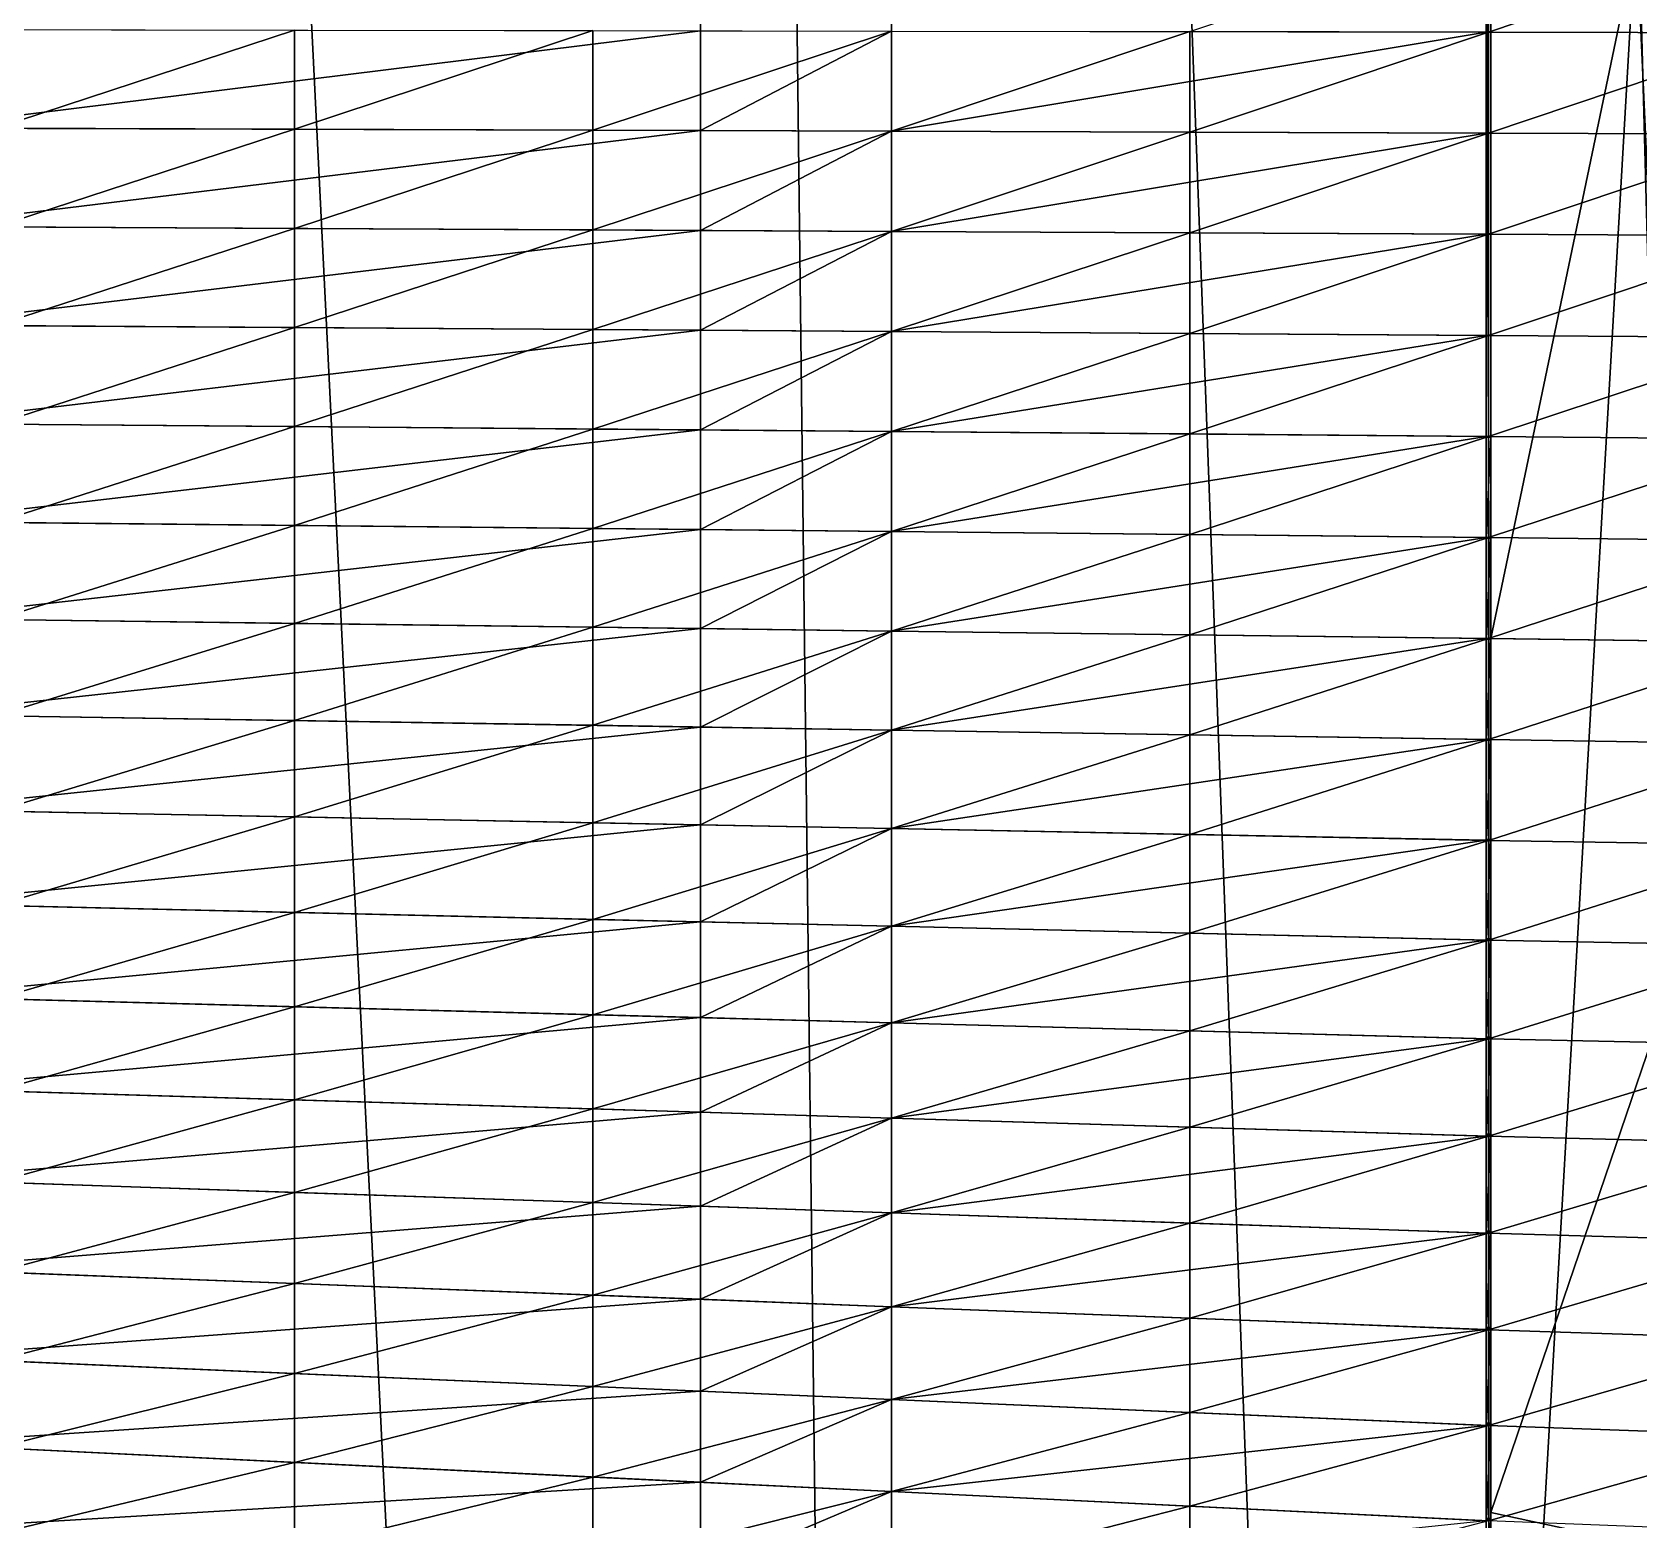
# Model space of a CAD drawing. Header units: metres. Extents: x -3 to 177, y -14 to 14.
# Drawn here: x 23.178 to 26.071, y -2.86 to -0.182 of the extents above; entities that cross this region are included whole.
import ezdxf

# ---------------------------------------------------------------- set-up
doc = ezdxf.new("R2010")
doc.units = ezdxf.units.M
for name, color, linetype, true_color in [('BULKHEAD_02', 7, 'Continuous', 0xdec086), ('DB_5', 7, 'Continuous', 0x99866a), ('ENGINE_ROOM', 7, 'Continuous', 0xa1acbe), ('HOLD_5', 7, 'Continuous', 0xdf9582), ('HULL', 7, 'Continuous', 0x528ba5)]:
    doc.layers.add(name, color=color, linetype=linetype, true_color=true_color)

msp = doc.modelspace()

# ---------------------------------------------------------------- linework, layer by layer
at = {"layer": 'BULKHEAD_02'}
for points in [[(25.796, -6.7799, 2.2789), (25.796, 14.3468, 14.6021), (25.796, 6.9378, 2.3648)], [(25.796, 14.3468, 14.6021), (25.796, -6.7799, 2.2789), (25.796, -14.3468, 14.6021)], [(25.796, 14.3468, 14.6021), (25.796, -14.3468, 14.6021), (25.804, -14.3468, 14.6021)], [(25.796, 14.3468, 14.6021), (25.804, -14.3468, 14.6021), (25.804, 14.3468, 14.6021)], [(25.804, 6.9378, 2.3648), (25.804, 14.3468, 14.6021), (25.804, -6.7799, 2.2789)], [(25.804, -14.3468, 14.6021), (25.804, -6.7799, 2.2789), (25.804, 14.3468, 14.6021)], [(25.796, 6.7779, 2.2778), (25.796, -6.7799, 2.2789), (25.796, 6.9378, 2.3648)], [(25.804, 6.9378, 2.3648), (25.804, -6.7799, 2.2789), (25.804, 6.7779, 2.2778)], [(25.796, -6.7799, 2.2789), (25.796, 6.7779, 2.2778), (25.796, -6.6201, 2.1919)], [(25.796, 6.6181, 2.1907), (25.796, -6.6201, 2.1919), (25.796, 6.7779, 2.2778)], [(25.804, -6.6201, 2.1919), (25.804, 6.7779, 2.2778), (25.804, -6.7799, 2.2789)], [(25.804, 6.7779, 2.2778), (25.804, -6.6201, 2.1919), (25.804, 6.6181, 2.1907)], [(25.796, 6.4583, 2.1038), (25.796, -6.4603, 2.1049), (25.796, 6.6181, 2.1907)], [(25.796, -6.6201, 2.1919), (25.796, 6.6181, 2.1907), (25.796, -6.4603, 2.1049)], [(25.804, 6.6181, 2.1907), (25.804, -6.4603, 2.1049), (25.804, 6.4583, 2.1038)], [(25.804, -6.4603, 2.1049), (25.804, 6.6181, 2.1907), (25.804, -6.6201, 2.1919)], [(25.796, 6.2984, 2.0171), (25.796, -6.3004, 2.0182), (25.796, 6.4583, 2.1038)], [(25.796, -6.4603, 2.1049), (25.796, 6.4583, 2.1038), (25.796, -6.3004, 2.0182)], [(25.804, 6.4583, 2.1038), (25.804, -6.3004, 2.0182), (25.804, 6.2984, 2.0171)], [(25.804, -6.3004, 2.0182), (25.804, 6.4583, 2.1038), (25.804, -6.4603, 2.1049)], [(25.796, -6.1401, 1.9321), (25.796, 6.2984, 2.0171), (25.796, 6.1381, 1.931)], [(25.796, 6.2984, 2.0171), (25.796, -6.1401, 1.9321), (25.796, -6.3004, 2.0182)], [(25.804, 6.1381, 1.931), (25.804, 6.2984, 2.0171), (25.804, -6.1401, 1.9321)], [(25.804, -6.3004, 2.0182), (25.804, -6.1401, 1.9321), (25.804, 6.2984, 2.0171)], [(25.796, -5.9797, 1.8461), (25.796, 6.1381, 1.931), (25.796, 5.9777, 1.845)], [(25.796, 6.1381, 1.931), (25.796, -5.9797, 1.8461), (25.796, -6.1401, 1.9321)], [(25.804, 5.9777, 1.845), (25.804, 6.1381, 1.931), (25.804, -5.9797, 1.8461)], [(25.804, -6.1401, 1.9321), (25.804, -5.9797, 1.8461), (25.804, 6.1381, 1.931)], [(25.796, -5.8188, 1.7613), (25.796, 5.9777, 1.845), (25.796, 5.8168, 1.7602)], [(25.796, 5.9777, 1.845), (25.796, -5.8188, 1.7613), (25.796, -5.9797, 1.8461)], [(25.804, 5.8168, 1.7602), (25.804, 5.9777, 1.845), (25.804, -5.8188, 1.7613)], [(25.804, -5.9797, 1.8461), (25.804, -5.8188, 1.7613), (25.804, 5.9777, 1.845)], [(25.796, -5.6578, 1.6764), (25.796, 5.8168, 1.7602), (25.796, 5.6559, 1.6753)], [(25.796, 5.8168, 1.7602), (25.796, -5.6578, 1.6764), (25.796, -5.8188, 1.7613)], [(25.804, 5.6559, 1.6753), (25.804, 5.8168, 1.7602), (25.804, -5.6578, 1.6764)], [(25.804, -5.8188, 1.7613), (25.804, -5.6578, 1.6764), (25.804, 5.8168, 1.7602)], [(25.796, 5.6559, 1.6753), (25.796, -5.4968, 1.5915), (25.796, -5.6578, 1.6764)], [(25.796, -5.4968, 1.5915), (25.796, 5.6559, 1.6753), (25.796, 5.4949, 1.5904)], [(25.804, -5.6578, 1.6764), (25.804, -5.4968, 1.5915), (25.804, 5.6559, 1.6753)], [(25.804, 5.4949, 1.5904), (25.804, 5.6559, 1.6753), (25.804, -5.4968, 1.5915)], [(25.796, 5.4949, 1.5904), (25.796, -5.3358, 1.5067), (25.796, -5.4968, 1.5915)], [(25.796, -5.3358, 1.5067), (25.796, 5.4949, 1.5904), (25.796, 5.3339, 1.5057)], [(25.804, -5.4968, 1.5915), (25.804, -5.3358, 1.5067), (25.804, 5.4949, 1.5904)], [(25.804, 5.3339, 1.5057), (25.804, 5.4949, 1.5904), (25.804, -5.3358, 1.5067)], [(25.796, -5.1743, 1.4232), (25.796, 5.3339, 1.5057), (25.796, 5.1724, 1.4221)], [(25.796, 5.3339, 1.5057), (25.796, -5.1743, 1.4232), (25.796, -5.3358, 1.5067)], [(25.804, 5.1724, 1.4221), (25.804, 5.3339, 1.5057), (25.804, -5.1743, 1.4232)], [(25.804, -5.3358, 1.5067), (25.804, -5.1743, 1.4232), (25.804, 5.3339, 1.5057)], [(25.796, 5.1724, 1.4221), (25.796, -5.0126, 1.3396), (25.796, -5.1743, 1.4232)], [(25.796, -5.0126, 1.3396), (25.796, 5.1724, 1.4221), (25.796, 5.0108, 1.3385)], [(25.804, -5.1743, 1.4232), (25.804, -5.0126, 1.3396), (25.804, 5.1724, 1.4221)], [(25.804, 5.0108, 1.3385), (25.804, 5.1724, 1.4221), (25.804, -5.0126, 1.3396)], [(25.796, 5.0108, 1.3385), (25.796, -4.8507, 1.2565), (25.796, -5.0126, 1.3396)], [(25.796, -4.8507, 1.2565), (25.796, 5.0108, 1.3385), (25.796, 4.8489, 1.2555)], [(25.804, -5.0126, 1.3396), (25.804, -4.8507, 1.2565), (25.804, 5.0108, 1.3385)], [(25.804, 4.8489, 1.2555), (25.804, 5.0108, 1.3385), (25.804, -4.8507, 1.2565)], [(25.796, 4.8489, 1.2555), (25.796, -4.6885, 1.1742), (25.796, -4.8507, 1.2565)], [(25.796, -4.6885, 1.1742), (25.796, 4.8489, 1.2555), (25.796, 4.6867, 1.1732)], [(25.804, -4.8507, 1.2565), (25.804, -4.6885, 1.1742), (25.804, 4.8489, 1.2555)], [(25.804, 4.6867, 1.1732), (25.804, 4.8489, 1.2555), (25.804, -4.6885, 1.1742)], [(25.796, -4.5259, 1.0926), (25.796, 4.6867, 1.1732), (25.796, 4.5241, 1.0917)], [(25.796, 4.6867, 1.1732), (25.796, -4.5259, 1.0926), (25.796, -4.6885, 1.1742)], [(25.804, 4.5241, 1.0917), (25.804, 4.6867, 1.1732), (25.804, -4.5259, 1.0926)], [(25.804, -4.6885, 1.1742), (25.804, -4.5259, 1.0926), (25.804, 4.6867, 1.1732)], [(25.796, -4.363, 1.0118), (25.796, 4.5241, 1.0917), (25.796, 4.3612, 1.0108)], [(25.796, 4.5241, 1.0917), (25.796, -4.363, 1.0118), (25.796, -4.5259, 1.0926)], [(25.804, 4.3612, 1.0108), (25.804, 4.5241, 1.0917), (25.804, -4.363, 1.0118)], [(25.804, -4.5259, 1.0926), (25.804, -4.363, 1.0118), (25.804, 4.5241, 1.0917)], [(25.796, 4.3612, 1.0108), (25.796, -4.1992, 0.9326), (25.796, -4.363, 1.0118)], [(25.796, -4.1992, 0.9326), (25.796, 4.3612, 1.0108), (25.796, 4.1975, 0.9317)], [(25.804, -4.363, 1.0118), (25.804, -4.1992, 0.9326), (25.804, 4.3612, 1.0108)], [(25.804, 4.1975, 0.9317), (25.804, 4.3612, 1.0108), (25.804, -4.1992, 0.9326)], [(25.796, 4.1975, 0.9317), (25.796, -4.0347, 0.8551), (25.796, -4.1992, 0.9326)], [(25.796, -4.0347, 0.8551), (25.796, 4.1975, 0.9317), (25.796, 4.033, 0.8542)], [(25.804, -4.1992, 0.9326), (25.804, -4.0347, 0.8551), (25.804, 4.1975, 0.9317)], [(25.804, 4.033, 0.8542), (25.804, 4.1975, 0.9317), (25.804, -4.0347, 0.8551)], [(25.796, -4.0347, 0.8551), (25.796, 4.033, 0.8542), (25.796, -0.9097, 0.0121)], [(25.796, 3.8677, 0.7786), (25.796, -0.9097, 0.0121), (25.796, 4.033, 0.8542)], [(25.804, -0.9097, 0.0121), (25.804, 4.033, 0.8542), (25.804, -4.0347, 0.8551)], [(25.804, 4.033, 0.8542), (25.804, -0.9097, 0.0121), (25.804, 3.8677, 0.7786)], [(25.796, 3.7011, 0.7055), (25.796, -0.9097, 0.0121), (25.796, 3.8677, 0.7786)], [(25.804, 3.8677, 0.7786), (25.804, -0.9097, 0.0121), (25.804, 3.7011, 0.7055)], [(25.796, -0.9097, 0.0121), (25.796, 3.7011, 0.7055), (25.796, 1.0903, 0.012)], [(25.804, 1.0903, 0.012), (25.804, 3.7011, 0.7055), (25.804, -0.9097, 0.0121)], [(25.796, -0.9097, 0.0121), (25.796, 1.0903, 0.012), (25.804, 1.0903, 0.012)], [(25.796, -0.9097, 0.0121), (25.804, 1.0903, 0.012), (25.804, -0.9097, 0.0121)], [(25.796, -0.9097, 0.0121), (25.796, -2.8592, 0.3679), (25.796, -3.0297, 0.4309)], [(25.796, -0.9097, 0.0121), (25.796, -3.1992, 0.4966), (25.796, -3.3677, 0.565)], [(25.796, -0.9097, 0.0121), (25.796, -3.536, 0.6339), (25.796, -3.7028, 0.7063)], [(25.796, -0.9097, 0.0121), (25.796, -3.8693, 0.7794), (25.796, -4.0347, 0.8551)], [(25.796, -0.9097, 0.0121), (25.796, -3.7028, 0.7063), (25.796, -3.8693, 0.7794)], [(25.796, -0.9097, 0.0121), (25.796, -3.3677, 0.565), (25.796, -3.536, 0.6339)], [(25.796, -2.8592, 0.3679), (25.796, -0.9097, 0.0121), (25.796, -0.9111, 0.0121)], [(25.796, -0.9097, 0.0121), (25.796, -3.0297, 0.4309), (25.796, -3.1992, 0.4966)], [(25.796, -0.9111, 0.0121), (25.796, -0.9097, 0.0121), (25.804, -0.9097, 0.0121)], [(25.796, -0.9111, 0.0121), (25.804, -0.9097, 0.0121), (25.804, -0.9111, 0.0121)], [(25.796, -0.9111, 0.0121), (25.796, -1.0916, 0.0121), (25.796, -1.093, 0.0121)], [(25.796, -0.9111, 0.0121), (25.796, -2.5156, 0.2496), (25.796, -2.6878, 0.3074)], [(25.796, -0.9111, 0.0121), (25.796, -2.6878, 0.3074), (25.796, -2.8592, 0.3679)], [(25.796, -2.5156, 0.2496), (25.796, -0.9111, 0.0121), (25.796, -1.093, 0.0121)], [(25.796, -1.0916, 0.0121), (25.796, -0.9111, 0.0121), (25.804, -0.9111, 0.0121)], [(25.796, -1.0916, 0.0121), (25.804, -0.9111, 0.0121), (25.804, -1.0916, 0.0121)], [(25.804, -3.0297, 0.4309), (25.804, -2.8592, 0.3679), (25.804, -0.9097, 0.0121)], [(25.804, -3.3677, 0.565), (25.804, -3.1992, 0.4966), (25.804, -0.9097, 0.0121)], [(25.804, -3.7028, 0.7063), (25.804, -3.536, 0.6339), (25.804, -0.9097, 0.0121)], [(25.804, -4.0347, 0.8551), (25.804, -3.8693, 0.7794), (25.804, -0.9097, 0.0121)], [(25.804, -3.8693, 0.7794), (25.804, -3.7028, 0.7063), (25.804, -0.9097, 0.0121)], [(25.804, -3.536, 0.6339), (25.804, -3.3677, 0.565), (25.804, -0.9097, 0.0121)], [(25.804, -0.9111, 0.0121), (25.804, -0.9097, 0.0121), (25.804, -2.8592, 0.3679)], [(25.804, -3.1992, 0.4966), (25.804, -3.0297, 0.4309), (25.804, -0.9097, 0.0121)], [(25.804, -1.093, 0.0121), (25.804, -1.0916, 0.0121), (25.804, -0.9111, 0.0121)], [(25.804, -2.6878, 0.3074), (25.804, -2.5156, 0.2496), (25.804, -0.9111, 0.0121)], [(25.804, -2.8592, 0.3679), (25.804, -2.6878, 0.3074), (25.804, -0.9111, 0.0121)], [(25.804, -1.093, 0.0121), (25.804, -0.9111, 0.0121), (25.804, -2.5156, 0.2496)], [(25.796, -1.093, 0.0121), (25.796, -1.0916, 0.0121), (25.804, -1.0916, 0.0121)], [(25.796, -1.093, 0.0121), (25.804, -1.0916, 0.0121), (25.804, -1.093, 0.0121)], [(25.796, -1.093, 0.0121), (25.796, -1.2735, 0.0121), (25.796, -1.2749, 0.0122)], [(25.796, -1.093, 0.0121), (25.796, -2.1677, 0.1446), (25.796, -2.3422, 0.1951)], [(25.796, -2.1677, 0.1446), (25.796, -1.093, 0.0121), (25.796, -1.2749, 0.0122)], [(25.796, -1.093, 0.0121), (25.796, -2.3422, 0.1951), (25.796, -2.5156, 0.2496)], [(25.796, -1.2735, 0.0121), (25.796, -1.093, 0.0121), (25.804, -1.093, 0.0121)], [(25.796, -1.2735, 0.0121), (25.804, -1.093, 0.0121), (25.804, -1.2735, 0.0121)], [(25.804, -1.2749, 0.0122), (25.804, -1.2735, 0.0121), (25.804, -1.093, 0.0121)], [(25.804, -2.3422, 0.1951), (25.804, -2.1677, 0.1446), (25.804, -1.093, 0.0121)], [(25.804, -1.2749, 0.0122), (25.804, -1.093, 0.0121), (25.804, -2.1677, 0.1446)], [(25.804, -2.5156, 0.2496), (25.804, -2.3422, 0.1951), (25.804, -1.093, 0.0121)], [(25.796, -1.2749, 0.0122), (25.796, -1.2735, 0.0121), (25.804, -1.2735, 0.0121)], [(25.796, -1.2749, 0.0122), (25.804, -1.2735, 0.0121), (25.804, -1.2749, 0.0122)], [(25.796, -1.2749, 0.0122), (25.796, -1.455, 0.0131), (25.796, -1.4564, 0.0133)], [(25.796, -1.9925, 0.0963), (25.796, -1.2749, 0.0122), (25.796, -1.6368, 0.0286)], [(25.796, -1.2749, 0.0122), (25.796, -1.4564, 0.0133), (25.796, -1.6368, 0.0286)], [(25.796, -1.2749, 0.0122), (25.796, -1.9925, 0.0963), (25.796, -2.1677, 0.1446)], [(25.796, -1.455, 0.0131), (25.796, -1.2749, 0.0122), (25.804, -1.2749, 0.0122)], [(25.796, -1.455, 0.0131), (25.804, -1.2749, 0.0122), (25.804, -1.455, 0.0131)], [(25.804, -1.4564, 0.0133), (25.804, -1.455, 0.0131), (25.804, -1.2749, 0.0122)], [(25.804, -1.6368, 0.0286), (25.804, -1.2749, 0.0122), (25.804, -1.9925, 0.0963)], [(25.804, -1.6368, 0.0286), (25.804, -1.4564, 0.0133), (25.804, -1.2749, 0.0122)], [(25.804, -2.1677, 0.1446), (25.804, -1.9925, 0.0963), (25.804, -1.2749, 0.0122)], [(25.796, -1.4564, 0.0133), (25.796, -1.455, 0.0131), (25.804, -1.455, 0.0131)], [(25.796, -1.4564, 0.0133), (25.804, -1.455, 0.0131), (25.804, -1.4564, 0.0133)], [(25.796, -1.4564, 0.0133), (25.796, -1.6354, 0.0284), (25.796, -1.6368, 0.0286)], [(25.796, -1.6354, 0.0284), (25.796, -1.4564, 0.0133), (25.804, -1.4564, 0.0133)], [(25.796, -1.6354, 0.0284), (25.804, -1.4564, 0.0133), (25.804, -1.6354, 0.0284)], [(25.804, -1.6368, 0.0286), (25.804, -1.6354, 0.0284), (25.804, -1.4564, 0.0133)], [(25.796, -1.6368, 0.0286), (25.796, -1.6354, 0.0284), (25.804, -1.6354, 0.0284)], [(25.796, -1.6368, 0.0286), (25.804, -1.6354, 0.0284), (25.804, -1.6368, 0.0286)], [(25.796, -1.6368, 0.0286), (25.796, -1.8144, 0.0553), (25.796, -1.8158, 0.0556)], [(25.796, -1.6368, 0.0286), (25.796, -1.8158, 0.0556), (25.796, -1.9925, 0.0963)], [(25.796, -1.8144, 0.0553), (25.796, -1.6368, 0.0286), (25.804, -1.6368, 0.0286)], [(25.796, -1.8144, 0.0553), (25.804, -1.6368, 0.0286), (25.804, -1.8144, 0.0553)], [(25.804, -1.8158, 0.0556), (25.804, -1.8144, 0.0553), (25.804, -1.6368, 0.0286)], [(25.804, -1.9925, 0.0963), (25.804, -1.8158, 0.0556), (25.804, -1.6368, 0.0286)], [(25.796, -1.8158, 0.0556), (25.796, -1.8144, 0.0553), (25.804, -1.8144, 0.0553)], [(25.796, -1.8158, 0.0556), (25.804, -1.8144, 0.0553), (25.804, -1.8158, 0.0556)], [(25.796, -1.8158, 0.0556), (25.796, -1.9911, 0.0959), (25.796, -1.9925, 0.0963)], [(25.796, -1.9911, 0.0959), (25.796, -1.8158, 0.0556), (25.804, -1.8158, 0.0556)], [(25.796, -1.9911, 0.0959), (25.804, -1.8158, 0.0556), (25.804, -1.9911, 0.0959)], [(25.804, -1.9925, 0.0963), (25.804, -1.9911, 0.0959), (25.804, -1.8158, 0.0556)], [(25.796, -1.9925, 0.0963), (25.796, -1.9911, 0.0959), (25.804, -1.9911, 0.0959)], [(25.796, -1.9925, 0.0963), (25.804, -1.9911, 0.0959), (25.804, -1.9925, 0.0963)], [(25.796, -1.9925, 0.0963), (25.796, -2.1662, 0.1441), (25.796, -2.1677, 0.1446)], [(25.796, -2.1662, 0.1441), (25.796, -1.9925, 0.0963), (25.804, -1.9925, 0.0963)], [(25.796, -2.1662, 0.1441), (25.804, -1.9925, 0.0963), (25.804, -2.1662, 0.1441)], [(25.804, -2.1677, 0.1446), (25.804, -2.1662, 0.1441), (25.804, -1.9925, 0.0963)], [(25.796, -2.1677, 0.1446), (25.796, -2.1662, 0.1441), (25.804, -2.1662, 0.1441)], [(25.796, -2.1677, 0.1446), (25.804, -2.1662, 0.1441), (25.804, -2.1677, 0.1446)], [(25.796, -2.1677, 0.1446), (25.796, -2.3407, 0.1946), (25.796, -2.3422, 0.1951)], [(25.796, -2.3407, 0.1946), (25.796, -2.1677, 0.1446), (25.804, -2.1677, 0.1446)], [(25.796, -2.3407, 0.1946), (25.804, -2.1677, 0.1446), (25.804, -2.3407, 0.1946)], [(25.804, -2.3422, 0.1951), (25.804, -2.3407, 0.1946), (25.804, -2.1677, 0.1446)], [(25.796, -2.3422, 0.1951), (25.796, -2.3407, 0.1946), (25.804, -2.3407, 0.1946)], [(25.796, -2.3422, 0.1951), (25.804, -2.3407, 0.1946), (25.804, -2.3422, 0.1951)], [(25.796, -2.3422, 0.1951), (25.796, -2.5141, 0.249), (25.796, -2.5156, 0.2496)], [(25.796, -2.5141, 0.249), (25.796, -2.3422, 0.1951), (25.804, -2.3422, 0.1951)], [(25.796, -2.5141, 0.249), (25.804, -2.3422, 0.1951), (25.804, -2.5141, 0.249)], [(25.804, -2.5156, 0.2496), (25.804, -2.5141, 0.249), (25.804, -2.3422, 0.1951)], [(25.796, -2.5156, 0.2496), (25.796, -2.5141, 0.249), (25.804, -2.5141, 0.249)], [(25.796, -2.5156, 0.2496), (25.804, -2.5141, 0.249), (25.804, -2.5156, 0.2496)], [(25.796, -2.5156, 0.2496), (25.796, -2.6863, 0.3068), (25.796, -2.6878, 0.3074)], [(25.796, -2.6863, 0.3068), (25.796, -2.5156, 0.2496), (25.804, -2.5156, 0.2496)], [(25.796, -2.6863, 0.3068), (25.804, -2.5156, 0.2496), (25.804, -2.6863, 0.3068)], [(25.804, -2.6878, 0.3074), (25.804, -2.6863, 0.3068), (25.804, -2.5156, 0.2496)], [(25.796, -2.6878, 0.3074), (25.796, -2.6863, 0.3068), (25.804, -2.6863, 0.3068)], [(25.796, -2.6878, 0.3074), (25.804, -2.6863, 0.3068), (25.804, -2.6878, 0.3074)], [(25.796, -2.6878, 0.3074), (25.796, -2.8577, 0.3673), (25.796, -2.8592, 0.3679)], [(25.796, -2.8577, 0.3673), (25.796, -2.6878, 0.3074), (25.804, -2.6878, 0.3074)], [(25.796, -2.8577, 0.3673), (25.804, -2.6878, 0.3074), (25.804, -2.8577, 0.3673)], [(25.804, -2.8592, 0.3679), (25.804, -2.8577, 0.3673), (25.804, -2.6878, 0.3074)], [(25.796, -2.8592, 0.3679), (25.796, -2.8577, 0.3673), (25.804, -2.8577, 0.3673)], [(25.796, -2.8592, 0.3679), (25.804, -2.8577, 0.3673), (25.804, -2.8592, 0.3679)], [(25.796, -2.8592, 0.3679), (25.796, -3.0282, 0.4303), (25.796, -3.0297, 0.4309)], [(25.796, -3.0282, 0.4303), (25.796, -2.8592, 0.3679), (25.804, -2.8592, 0.3679)], [(25.796, -3.0282, 0.4303), (25.804, -2.8592, 0.3679), (25.804, -3.0282, 0.4303)], [(25.804, -3.0297, 0.4309), (25.804, -3.0282, 0.4303), (25.804, -2.8592, 0.3679)]]:
    msp.add_3dface(points, dxfattribs=at)
at = {"layer": 'DB_5'}
for points in [[(25.804, 5.828, 1.75), (26.3375, -6.0386, 1.75), (26.3375, 6.0386, 1.75)], [(25.804, 5.828, 1.75), (25.804, -5.828, 1.75), (26.3375, -6.0386, 1.75)], [(25.804, -5.828, 1.75), (25.804, 5.828, 1.75), (25.804, 5.1598, 1.4)], [(25.804, -5.828, 1.75), (25.804, 5.1598, 1.4), (25.804, 3.7212, 0.7)], [(25.804, 3.7212, 0.7), (25.804, 1.2738), (25.804, -2.8469, 0.35)], [(25.804, -5.828, 1.75), (25.804, 3.7212, 0.7), (25.804, -2.8469, 0.35)], [(25.804, -1.2738), (25.804, 1.2738), (26.3375, 1.2807)], [(25.804, -1.2738), (26.3375, 1.2807), (26.3375, -1.2807)], [(25.804, 1.2738), (25.804, -1.2738), (25.804, -2.8469, 0.35)], [(25.804, -2.8469, 0.35), (25.804, -1.2738), (26.3375, -1.2807)], [(25.804, -2.8469, 0.35), (26.3375, -1.2807), (26.3375, -2.9621, 0.35)], [(25.804, -3.7212, 0.7), (25.804, -2.8469, 0.35), (26.3375, -2.9621, 0.35)], [(25.804, -2.8469, 0.35), (25.804, -3.7212, 0.7), (25.804, -4.4706, 1.05)], [(25.804, -2.8469, 0.35), (25.804, -4.4706, 1.05), (25.804, -5.828, 1.75)]]:
    msp.add_3dface(points, dxfattribs=at)
at = {"layer": 'ENGINE_ROOM'}
for points in [[(24.725, 14.3125, 14.6037), (25.796, -14.3588, 14.602), (25.796, 14.3588, 14.602)], [(25.796, 14.3588, 14.602), (25.796, -14.3588, 14.602), (25.796, -14.3563, 14.4201)], [(25.796, 14.3532, 14.2381), (25.796, 14.3588, 14.602), (25.796, -14.3563, 14.4201)], [(25.796, 14.3377, 13.5104), (25.796, 14.3532, 14.2381), (25.796, -14.3563, 14.4201)], [(25.796, 14.3377, 13.5104), (25.796, -14.3563, 14.4201), (25.796, -14.3196, 12.9649)], [(25.796, 14.1755, 10.6039), (25.796, 14.3377, 13.5104), (25.796, -14.3196, 12.9649)], [(22.9665, 14.2364, 14.6066), (24.3812, -14.2976, 14.6043), (24.3812, 14.2976, 14.6043)], [(24.3812, 14.2976, 14.6043), (24.725, -14.3125, 14.6037), (24.725, 14.3125, 14.6037)], [(24.3812, 14.2976, 14.6043), (24.3812, -14.2976, 14.6043), (24.725, -14.3125, 14.6037)], [(24.725, 14.3125, 14.6037), (24.725, -14.3125, 14.6037), (25.796, -14.3588, 14.602)], [(22.9665, 14.2364, 14.6066), (22.9665, -14.2364, 14.6066), (24.3812, -14.2976, 14.6043)], [(25.796, 12.1386, 5.3341), (25.796, 14.1755, 10.6039), (25.796, -14.3196, 12.9649)], [(25.796, 12.1386, 5.3341), (25.796, -14.3196, 12.9649), (25.796, -9.3714, 3.6009)], [(25.796, 12.1386, 5.3341), (25.796, -9.3714, 3.6009), (25.796, -8.3932, 3.1162)], [(25.796, 12.1386, 5.3341), (25.796, -8.3932, 3.1162), (25.796, -8.2305, 3.0347)], [(25.796, 12.1386, 5.3341), (25.796, -8.2305, 3.0347), (25.796, -8.0682, 2.9523)], [(25.796, 12.1386, 5.3341), (25.796, -8.0682, 2.9523), (25.796, -7.9068, 2.8684)], [(25.796, 12.1386, 5.3341), (25.796, -7.9068, 2.8684), (25.796, 7.1038, 2.4405)], [(25.796, -5.1782, 1.4112), (25.796, 6.9439, 2.3538), (25.796, 7.1038, 2.4405)], [(25.796, -7.5846, 2.6991), (25.796, -5.1782, 1.4112), (25.796, 7.1038, 2.4405)], [(25.796, -7.7456, 2.7838), (25.796, -7.5846, 2.6991), (25.796, 7.1038, 2.4405)], [(25.796, -7.9068, 2.8684), (25.796, -7.7456, 2.7838), (25.796, 7.1038, 2.4405)], [(25.796, -5.1782, 1.4112), (25.796, -0.182), (25.796, 6.9439, 2.3538)], [(22.9665, -0.3546), (22.9665, -0.1773), (24.3812, -0.1796)], [(22.9665, -0.3546), (24.3812, -0.1796), (24.3812, -0.3593)], [(24.3812, -0.3593), (24.3812, -0.1796), (24.725, -0.1802)], [(24.3812, -0.3593), (24.725, -0.1802), (24.725, -0.3604)], [(24.725, -0.3604), (24.725, -0.1802), (25.796, -0.182)], [(24.725, -0.3604), (25.796, -0.182), (25.796, -0.3639)], [(25.796, -5.1782, 1.4112), (25.796, -0.3639), (25.796, -0.182)], [(22.9665, -0.5319), (22.9665, -0.3546), (24.3812, -0.3593)], [(22.9665, -0.5319), (24.3812, -0.3593), (24.3812, -0.5389)], [(24.3812, -0.5389), (24.3812, -0.3593), (24.725, -0.3604)], [(24.3812, -0.5389), (24.725, -0.3604), (24.725, -0.5406)], [(24.725, -0.5406), (24.725, -0.3604), (25.796, -0.3639)], [(24.725, -0.5406), (25.796, -0.3639), (25.796, -0.5459)], [(25.796, -1.0918, 0), (25.796, -0.5459), (25.796, -0.3639)], [(25.796, -2.5178, 0.2375), (25.796, -1.0918, 0), (25.796, -0.3639)], [(25.796, -5.1782, 1.4112), (25.796, -2.5178, 0.2375), (25.796, -0.3639)], [(22.9665, -0.7092), (22.9665, -0.5319), (24.3812, -0.5389)], [(22.9665, -0.7092), (24.3812, -0.5389), (24.3812, -0.7185)], [(24.3812, -0.7185), (24.3812, -0.5389), (24.725, -0.5406)], [(24.3812, -0.7185), (24.725, -0.5406), (24.725, -0.7208)], [(24.725, -0.7208), (24.725, -0.5406), (25.796, -0.5459)], [(24.725, -0.7208), (25.796, -0.5459), (25.796, -0.7279)], [(25.796, -1.0918, 0), (25.796, -0.7279), (25.796, -0.5459)], [(22.9665, -0.8865), (22.9665, -0.7092), (24.3812, -0.7185)], [(22.9665, -0.8865), (24.3812, -0.7185), (24.3812, -0.8982)], [(24.3812, -0.8982), (24.3812, -0.7185), (24.725, -0.7208)], [(24.3812, -0.8982), (24.725, -0.7208), (24.725, -0.901)], [(24.725, -0.901), (24.725, -0.7208), (25.796, -0.7279)], [(24.725, -0.901), (25.796, -0.7279), (25.796, -0.9098)], [(25.796, -1.0918, 0), (25.796, -0.9098), (25.796, -0.7279)], [(22.9665, -1.063, 0.0117), (22.9665, -0.8865), (24.3812, -0.8982)], [(22.9665, -1.063, 0.0117), (24.3812, -0.8982), (24.3812, -1.0774, 0.0059)], [(24.3812, -1.0774, 0.0059), (24.3812, -0.8982), (24.725, -0.901)], [(24.3812, -1.0774, 0.0059), (24.725, -0.901), (24.725, -1.0809, 0.0044)], [(24.725, -1.0809, 0.0044), (24.725, -0.901), (25.796, -0.9098)], [(24.725, -1.0809, 0.0044), (25.796, -0.9098), (25.796, -1.0918, 0)], [(22.9665, -1.2376, 0.0362), (22.9665, -1.063, 0.0117), (24.3812, -1.0774, 0.0059)], [(22.9665, -1.2376, 0.0362), (24.3812, -1.0774, 0.0059), (24.3812, -1.2557, 0.0181)], [(24.3812, -1.2557, 0.0181), (24.3812, -1.0774, 0.0059), (24.725, -1.0809, 0.0044)], [(24.3812, -1.2557, 0.0181), (24.725, -1.0809, 0.0044), (24.725, -1.2601, 0.0137)], [(24.725, -1.2601, 0.0137), (24.725, -1.0809, 0.0044), (25.796, -1.0918, 0)], [(24.725, -1.2601, 0.0137), (25.796, -1.0918, 0), (25.796, -1.2737, 0.0001)], [(25.796, -1.4557, 0.0011), (25.796, -1.2737, 0.0001), (25.796, -1.0918, 0)], [(25.796, -1.8167, 0.0434), (25.796, -1.4557, 0.0011), (25.796, -1.0918, 0)], [(25.796, -2.5178, 0.2375), (25.796, -1.8167, 0.0434), (25.796, -1.0918, 0)], [(22.9665, -1.4103, 0.0687), (22.9665, -1.2376, 0.0362), (24.3812, -1.2557, 0.0181)], [(22.9665, -1.4103, 0.0687), (24.3812, -1.2557, 0.0181), (24.3812, -1.433, 0.0349)], [(24.3812, -1.433, 0.0349), (24.3812, -1.2557, 0.0181), (24.725, -1.2601, 0.0137)], [(24.3812, -1.433, 0.0349), (24.725, -1.2601, 0.0137), (24.725, -1.4385, 0.0267)], [(24.725, -1.4385, 0.0267), (24.725, -1.2601, 0.0137), (25.796, -1.2737, 0.0001)], [(24.725, -1.4385, 0.0267), (25.796, -1.2737, 0.0001), (25.796, -1.4557, 0.0011)], [(22.9665, -1.5813, 0.1108), (22.9665, -1.4103, 0.0687), (24.3812, -1.433, 0.0349)], [(22.9665, -1.5813, 0.1108), (24.3812, -1.433, 0.0349), (24.3812, -1.6091, 0.0636)], [(24.3812, -1.6091, 0.0636), (24.3812, -1.433, 0.0349), (24.725, -1.4385, 0.0267)], [(24.3812, -1.6091, 0.0636), (24.725, -1.4385, 0.0267), (24.725, -1.6158, 0.0521)], [(24.725, -1.6158, 0.0521), (24.725, -1.4385, 0.0267), (25.796, -1.4557, 0.0011)], [(24.725, -1.6158, 0.0521), (25.796, -1.4557, 0.0011), (25.796, -1.6369, 0.0164)], [(25.796, -1.8167, 0.0434), (25.796, -1.6369, 0.0164), (25.796, -1.4557, 0.0011)], [(22.9665, -1.7507, 0.1599), (22.9665, -1.5813, 0.1108), (24.3812, -1.6091, 0.0636)], [(22.9665, -1.7507, 0.1599), (24.3812, -1.6091, 0.0636), (24.3812, -1.7837, 0.1017)], [(24.3812, -1.7837, 0.1017), (24.3812, -1.6091, 0.0636), (24.725, -1.6158, 0.0521)], [(24.3812, -1.7837, 0.1017), (24.725, -1.6158, 0.0521), (24.725, -1.7917, 0.0875)], [(24.725, -1.7917, 0.0875), (24.725, -1.6158, 0.0521), (25.796, -1.6369, 0.0164)], [(24.725, -1.7917, 0.0875), (25.796, -1.6369, 0.0164), (25.796, -1.8167, 0.0434)], [(22.9665, -1.9182, 0.2166), (22.9665, -1.7507, 0.1599), (24.3812, -1.7837, 0.1017)], [(22.9665, -1.9182, 0.2166), (24.3812, -1.7837, 0.1017), (24.3812, -1.9561, 0.1504)], [(24.3812, -1.9561, 0.1504), (24.3812, -1.7837, 0.1017), (24.725, -1.7917, 0.0875)], [(24.3812, -1.9561, 0.1504), (24.725, -1.7917, 0.0875), (24.725, -1.9653, 0.1343)], [(24.725, -1.9653, 0.1343), (24.725, -1.7917, 0.0875), (25.796, -1.8167, 0.0434)], [(24.725, -1.9653, 0.1343), (25.796, -1.8167, 0.0434), (25.796, -1.994, 0.0842)], [(25.796, -2.1694, 0.1325), (25.796, -1.994, 0.0842), (25.796, -1.8167, 0.0434)], [(25.796, -2.5178, 0.2375), (25.796, -2.1694, 0.1325), (25.796, -1.8167, 0.0434)], [(22.9665, -2.0836, 0.2793), (22.9665, -1.9182, 0.2166), (24.3812, -1.9561, 0.1504)], [(22.9665, -2.0836, 0.2793), (24.3812, -1.9561, 0.1504), (24.3812, -2.1265, 0.2059)], [(24.3812, -2.1265, 0.2059), (24.3812, -1.9561, 0.1504), (24.725, -1.9653, 0.1343)], [(24.3812, -2.1265, 0.2059), (24.725, -1.9653, 0.1343), (24.725, -2.1369, 0.1881)], [(24.725, -2.1369, 0.1881), (24.725, -1.9653, 0.1343), (25.796, -1.994, 0.0842)], [(24.725, -2.1369, 0.1881), (25.796, -1.994, 0.0842), (25.796, -2.1694, 0.1325)], [(22.9665, -2.2473, 0.3459), (22.9665, -2.0836, 0.2793), (24.3812, -2.1265, 0.2059)], [(22.9665, -2.2473, 0.3459), (24.3812, -2.1265, 0.2059), (24.3812, -2.2957, 0.2645)], [(24.3812, -2.2957, 0.2645), (24.3812, -2.1265, 0.2059), (24.725, -2.1369, 0.1881)], [(24.3812, -2.2957, 0.2645), (24.725, -2.1369, 0.1881), (24.725, -2.3075, 0.2447)], [(24.725, -2.3075, 0.2447), (24.725, -2.1369, 0.1881), (25.796, -2.1694, 0.1325)], [(24.725, -2.3075, 0.2447), (25.796, -2.1694, 0.1325), (25.796, -2.3442, 0.183)], [(25.796, -2.5178, 0.2375), (25.796, -2.3442, 0.183), (25.796, -2.1694, 0.1325)], [(22.9665, -2.4086, 0.4178), (22.9665, -2.2473, 0.3459), (24.3812, -2.2957, 0.2645)], [(22.9665, -2.4086, 0.4178), (24.3812, -2.2957, 0.2645), (24.3812, -2.4632, 0.3277)], [(24.3812, -2.4632, 0.3277), (24.3812, -2.2957, 0.2645), (24.725, -2.3075, 0.2447)], [(24.3812, -2.4632, 0.3277), (24.725, -2.3075, 0.2447), (24.725, -2.4765, 0.3058)], [(24.725, -2.4765, 0.3058), (24.725, -2.3075, 0.2447), (25.796, -2.3442, 0.183)], [(24.725, -2.4765, 0.3058), (25.796, -2.3442, 0.183), (25.796, -2.5178, 0.2375)], [(22.9665, -2.5672, 0.4953), (22.9665, -2.4086, 0.4178), (24.3812, -2.4632, 0.3277)], [(22.9665, -2.5672, 0.4953), (24.3812, -2.4632, 0.3277), (24.3812, -2.6287, 0.3953)], [(24.3812, -2.6287, 0.3953), (24.3812, -2.4632, 0.3277), (24.725, -2.4765, 0.3058)], [(24.3812, -2.6287, 0.3953), (24.725, -2.4765, 0.3058), (24.725, -2.6437, 0.3711)], [(24.725, -2.6437, 0.3711), (24.725, -2.4765, 0.3058), (25.796, -2.5178, 0.2375)], [(24.725, -2.6437, 0.3711), (25.796, -2.5178, 0.2375), (25.796, -2.6903, 0.2954)], [(25.796, -2.8619, 0.356), (25.796, -2.6903, 0.2954), (25.796, -2.5178, 0.2375)], [(25.796, -3.2022, 0.4847), (25.796, -2.8619, 0.356), (25.796, -2.5178, 0.2375)], [(25.796, -3.8728, 0.7675), (25.796, -3.2022, 0.4847), (25.796, -2.5178, 0.2375)], [(25.796, -5.1782, 1.4112), (25.796, -3.8728, 0.7675), (25.796, -2.5178, 0.2375)], [(22.9665, -2.7234, 0.577), (22.9665, -2.5672, 0.4953), (24.3812, -2.6287, 0.3953)], [(22.9665, -2.7234, 0.577), (24.3812, -2.6287, 0.3953), (24.3812, -2.7926, 0.4665)], [(24.3812, -2.7926, 0.4665), (24.3812, -2.6287, 0.3953), (24.725, -2.6437, 0.3711)], [(24.3812, -2.7926, 0.4665), (24.725, -2.6437, 0.3711), (24.725, -2.8095, 0.4396)], [(24.725, -2.8095, 0.4396), (24.725, -2.6437, 0.3711), (25.796, -2.6903, 0.2954)], [(24.725, -2.8095, 0.4396), (25.796, -2.6903, 0.2954), (25.796, -2.8619, 0.356)], [(22.9665, -2.8775, 0.6624), (22.9665, -2.7234, 0.577), (24.3812, -2.7926, 0.4665)], [(22.9665, -2.8775, 0.6624), (24.3812, -2.7926, 0.4665), (24.3812, -2.955, 0.5407)], [(24.3812, -2.955, 0.5407), (24.3812, -2.7926, 0.4665), (24.725, -2.8095, 0.4396)], [(24.3812, -2.955, 0.5407), (24.725, -2.8095, 0.4396), (24.725, -2.9739, 0.5111)], [(24.725, -2.9739, 0.5111), (24.725, -2.8095, 0.4396), (25.796, -2.8619, 0.356)]]:
    msp.add_3dface(points, dxfattribs=at)
at = {"layer": 'HOLD_5'}
for points in [[(25.804, 11.2509, 5.753), (25.804, 4.5193, 1.75), (25.804, -6.8651, 3.0035)], [(25.804, 9.996, 12.6719), (25.804, 11.2509, 5.753), (25.804, -6.8651, 3.0035)], [(25.804, 9.996, 14.6), (25.804, -9.996, 14.6), (26.3375, -9.996, 14.6)], [(25.804, 9.996, 14.6), (26.3375, -9.996, 14.6), (26.3375, 9.996, 14.6)], [(25.804, -9.996, 14.6), (25.804, 9.996, 14.6), (25.804, 9.996, 12.6719)], [(25.804, -9.996, 12.6719), (25.804, -9.996, 14.6), (25.804, 9.996, 12.6719)], [(25.804, -6.8651, 3.0035), (25.804, -9.996, 12.6719), (25.804, 9.996, 12.6719)], [(25.804, -4.5193, 1.75), (25.804, 4.5193, 1.75), (26.3375, 4.7297, 1.75)], [(25.804, -4.5193, 1.75), (26.3375, 4.7297, 1.75), (26.3375, -4.7297, 1.75)], [(25.804, 4.5193, 1.75), (25.804, -4.5193, 1.75), (25.804, -6.8651, 3.0035)]]:
    msp.add_3dface(points, dxfattribs=at)
at = {"layer": 'HULL'}
for points in [[(25.2625, -0.1811), (25.8, 0), (25.8, -0.182)], [(25.8, -0.182), (25.8, 0), (26.3375, 0)], [(25.8, -0.182), (26.3375, 0), (26.3375, -0.183)], [(23.1125, -0.3551), (23.1125, -0.1775), (23.65, -0.1784)], [(23.1125, -0.3551), (23.65, -0.1784), (23.65, -0.3569)], [(23.65, -0.3569), (23.65, -0.1784), (24.1875, -0.1793)], [(23.65, -0.3569), (24.1875, -0.1793), (24.1875, -0.3586)], [(24.1875, -0.3586), (24.1875, -0.1793), (24.725, -0.1802)], [(24.1875, -0.3586), (24.725, -0.1802), (24.725, -0.3604)], [(24.725, -0.3604), (24.725, -0.1802), (25.2625, -0.1811)], [(24.725, -0.3604), (25.2625, -0.1811), (25.2625, -0.3622)], [(25.2625, -0.3622), (25.2625, -0.1811), (25.8, -0.182)], [(25.2625, -0.3622), (25.8, -0.182), (25.8, -0.3639)], [(25.8, -0.3639), (25.8, -0.182), (26.3375, -0.183)], [(25.8, -0.3639), (26.3375, -0.183), (26.3375, -0.3659)], [(23.1125, -0.5326), (23.1125, -0.3551), (23.65, -0.3569)], [(23.1125, -0.5326), (23.65, -0.3569), (23.65, -0.5353)], [(23.65, -0.5353), (23.65, -0.3569), (24.1875, -0.3586)], [(23.65, -0.5353), (24.1875, -0.3586), (24.1875, -0.5379)], [(24.1875, -0.5379), (24.1875, -0.3586), (24.725, -0.3604)], [(24.1875, -0.5379), (24.725, -0.3604), (24.725, -0.5406)], [(24.725, -0.5406), (24.725, -0.3604), (25.2625, -0.3622)], [(24.725, -0.5406), (25.2625, -0.3622), (25.2625, -0.5433)], [(25.2625, -0.5433), (25.2625, -0.3622), (25.8, -0.3639)], [(25.2625, -0.5433), (25.8, -0.3639), (25.8, -0.5459)], [(25.8, -0.5459), (25.8, -0.3639), (26.3375, -0.3659)], [(25.8, -0.5459), (26.3375, -0.3659), (26.3375, -0.5489)], [(23.1125, -0.7102), (23.1125, -0.5326), (23.65, -0.5353)], [(23.1125, -0.7102), (23.65, -0.5353), (23.65, -0.7137)], [(23.65, -0.7137), (23.65, -0.5353), (24.1875, -0.5379)], [(23.65, -0.7137), (24.1875, -0.5379), (24.1875, -0.7173)], [(24.1875, -0.7173), (24.1875, -0.5379), (24.725, -0.5406)], [(24.1875, -0.7173), (24.725, -0.5406), (24.725, -0.7208)], [(24.725, -0.7208), (24.725, -0.5406), (25.2625, -0.5433)], [(24.725, -0.7208), (25.2625, -0.5433), (25.2625, -0.7243)], [(25.2625, -0.7243), (25.2625, -0.5433), (25.8, -0.5459)], [(25.2625, -0.7243), (25.8, -0.5459), (25.8, -0.7279)], [(25.8, -0.7279), (25.8, -0.5459), (26.3375, -0.5489)], [(25.8, -0.7279), (26.3375, -0.5489), (26.3375, -0.7318)], [(23.1125, -0.8877), (23.1125, -0.7102), (23.65, -0.7137)], [(23.1125, -0.8877), (23.65, -0.7137), (23.65, -0.8921)], [(23.65, -0.8921), (23.65, -0.7137), (24.1875, -0.7173)], [(23.65, -0.8921), (24.1875, -0.7173), (24.1875, -0.8966)], [(24.1875, -0.8966), (24.1875, -0.7173), (24.725, -0.7208)], [(24.1875, -0.8966), (24.725, -0.7208), (24.725, -0.901)], [(24.725, -0.901), (24.725, -0.7208), (25.2625, -0.7243)], [(24.725, -0.901), (25.2625, -0.7243), (25.2625, -0.9054)], [(25.2625, -0.9054), (25.2625, -0.7243), (25.8, -0.7279)], [(25.2625, -0.9054), (25.8, -0.7279), (25.8, -0.9098)], [(25.8, -0.9098), (25.8, -0.7279), (26.3375, -0.7318)], [(25.8, -0.9098), (26.3375, -0.7318), (26.3375, -0.9148)], [(23.1125, -1.0645, 0.0111), (23.1125, -0.8877), (23.65, -0.8921)], [(23.1125, -1.0645, 0.0111), (23.65, -0.8921), (23.65, -1.07, 0.0089)], [(23.65, -1.07, 0.0089), (23.65, -0.8921), (24.1875, -0.8966)], [(23.65, -1.07, 0.0089), (24.1875, -0.8966), (24.1875, -1.0754, 0.0067)], [(24.1875, -1.0754, 0.0067), (24.1875, -0.8966), (24.725, -0.901)], [(24.1875, -1.0754, 0.0067), (24.725, -0.901), (24.725, -1.0809, 0.0044)], [(24.725, -1.0809, 0.0044), (24.725, -0.901), (25.2625, -0.9054)], [(24.725, -1.0809, 0.0044), (25.2625, -0.9054), (25.2625, -1.0864, 0.0022)], [(25.2625, -1.0864, 0.0022), (25.2625, -0.9054), (25.8, -0.9098)], [(25.2625, -1.0864, 0.0022), (25.8, -0.9098), (25.8, -1.0918)], [(25.8, -1.0918), (25.8, -0.9098), (26.3375, -0.9148)], [(25.8, -1.0918), (26.3375, -0.9148), (26.3375, -1.0977)], [(23.1125, -1.2395, 0.0343), (23.1125, -1.0645, 0.0111), (23.65, -1.07, 0.0089)], [(23.1125, -1.2395, 0.0343), (23.65, -1.07, 0.0089), (23.65, -1.2463, 0.0275)], [(23.65, -1.2463, 0.0275), (23.65, -1.07, 0.0089), (24.1875, -1.0754, 0.0067)], [(23.65, -1.2463, 0.0275), (24.1875, -1.0754, 0.0067), (24.1875, -1.2532, 0.0206)], [(24.1875, -1.2532, 0.0206), (24.1875, -1.0754, 0.0067), (24.725, -1.0809, 0.0044)], [(24.1875, -1.2532, 0.0206), (24.725, -1.0809, 0.0044), (24.725, -1.2601, 0.0137)], [(24.725, -1.2601, 0.0137), (24.725, -1.0809, 0.0044), (25.2625, -1.0864, 0.0022)], [(24.725, -1.2601, 0.0137), (25.2625, -1.0864, 0.0022), (25.2625, -1.2669, 0.0069)], [(25.2625, -1.2669, 0.0069), (25.2625, -1.0864, 0.0022), (25.8, -1.0918)], [(25.2625, -1.2669, 0.0069), (25.8, -1.0918), (25.8, -1.2738)], [(25.8, -1.2738), (25.8, -1.0918), (26.3375, -1.0977)], [(25.8, -1.2738), (26.3375, -1.0977), (26.3375, -1.2807)], [(23.1125, -1.4127, 0.0652), (23.1125, -1.2395, 0.0343), (23.65, -1.2463, 0.0275)], [(23.1125, -1.4127, 0.0652), (23.65, -1.2463, 0.0275), (23.65, -1.4213, 0.0523)], [(23.65, -1.4213, 0.0523), (23.65, -1.2463, 0.0275), (24.1875, -1.2532, 0.0206)], [(23.65, -1.4213, 0.0523), (24.1875, -1.2532, 0.0206), (24.1875, -1.4299, 0.0395)], [(24.1875, -1.4299, 0.0395), (24.1875, -1.2532, 0.0206), (24.725, -1.2601, 0.0137)], [(24.1875, -1.4299, 0.0395), (24.725, -1.2601, 0.0137), (24.725, -1.4385, 0.0267)], [(24.725, -1.4385, 0.0267), (24.725, -1.2601, 0.0137), (25.2625, -1.2669, 0.0069)], [(24.725, -1.4385, 0.0267), (25.2625, -1.2669, 0.0069), (25.2625, -1.4471, 0.0138)], [(25.2625, -1.4471, 0.0138), (25.2625, -1.2669, 0.0069), (25.8, -1.2738)], [(25.2625, -1.4471, 0.0138), (25.8, -1.2738), (25.8, -1.4557, 0.001)], [(25.8, -1.4557, 0.001), (25.8, -1.2738), (26.3375, -1.2807)], [(25.8, -1.4557, 0.001), (26.3375, -1.2807), (26.3375, -1.4636, 0.0009)], [(23.1125, -1.5842, 0.1059), (23.1125, -1.4127, 0.0652), (23.65, -1.4213, 0.0523)], [(23.1125, -1.5842, 0.1059), (23.65, -1.4213, 0.0523), (23.65, -1.5947, 0.088)], [(23.65, -1.5947, 0.088), (23.65, -1.4213, 0.0523), (24.1875, -1.4299, 0.0395)], [(23.65, -1.5947, 0.088), (24.1875, -1.4299, 0.0395), (24.1875, -1.6053, 0.0701)], [(24.1875, -1.6053, 0.0701), (24.1875, -1.4299, 0.0395), (24.725, -1.4385, 0.0267)], [(24.1875, -1.6053, 0.0701), (24.725, -1.4385, 0.0267), (24.725, -1.6158, 0.0521)], [(24.725, -1.6158, 0.0521), (24.725, -1.4385, 0.0267), (25.2625, -1.4471, 0.0138)], [(24.725, -1.6158, 0.0521), (25.2625, -1.4471, 0.0138), (25.2625, -1.6264, 0.0342)], [(25.2625, -1.6264, 0.0342), (25.2625, -1.4471, 0.0138), (25.8, -1.4557, 0.001)], [(25.2625, -1.6264, 0.0342), (25.8, -1.4557, 0.001), (25.8, -1.637, 0.0163)], [(25.8, -1.637, 0.0163), (25.8, -1.4557, 0.001), (26.3375, -1.4636, 0.0009)], [(25.8, -1.637, 0.0163), (26.3375, -1.4636, 0.0009), (26.3375, -1.6459, 0.0142)], [(23.1125, -1.7541, 0.1539), (23.1125, -1.5842, 0.1059), (23.65, -1.5947, 0.088)], [(23.1125, -1.7541, 0.1539), (23.65, -1.5947, 0.088), (23.65, -1.7666, 0.1318)], [(23.65, -1.7666, 0.1318), (23.65, -1.5947, 0.088), (24.1875, -1.6053, 0.0701)], [(23.65, -1.7666, 0.1318), (24.1875, -1.6053, 0.0701), (24.1875, -1.7792, 0.1096)], [(24.1875, -1.7792, 0.1096), (24.1875, -1.6053, 0.0701), (24.725, -1.6158, 0.0521)], [(24.1875, -1.7792, 0.1096), (24.725, -1.6158, 0.0521), (24.725, -1.7917, 0.0875)], [(24.725, -1.7917, 0.0875), (24.725, -1.6158, 0.0521), (25.2625, -1.6264, 0.0342)], [(24.725, -1.7917, 0.0875), (25.2625, -1.6264, 0.0342), (25.2625, -1.8042, 0.0654)], [(25.2625, -1.8042, 0.0654), (25.2625, -1.6264, 0.0342), (25.8, -1.637, 0.0163)], [(25.2625, -1.8042, 0.0654), (25.8, -1.637, 0.0163), (25.8, -1.8168, 0.0433)], [(25.8, -1.8168, 0.0433), (25.8, -1.637, 0.0163), (26.3375, -1.6459, 0.0142)], [(25.8, -1.8168, 0.0433), (26.3375, -1.6459, 0.0142), (26.3375, -1.827, 0.0379)], [(23.1125, -1.9221, 0.2097), (23.1125, -1.7541, 0.1539), (23.65, -1.7666, 0.1318)], [(23.1125, -1.9221, 0.2097), (23.65, -1.7666, 0.1318), (23.65, -1.9365, 0.1846)], [(23.65, -1.9365, 0.1846), (23.65, -1.7666, 0.1318), (24.1875, -1.7792, 0.1096)], [(23.65, -1.9365, 0.1846), (24.1875, -1.7792, 0.1096), (24.1875, -1.9509, 0.1594)], [(24.1875, -1.9509, 0.1594), (24.1875, -1.7792, 0.1096), (24.725, -1.7917, 0.0875)], [(24.1875, -1.9509, 0.1594), (24.725, -1.7917, 0.0875), (24.725, -1.9653, 0.1343)], [(24.725, -1.9653, 0.1343), (24.725, -1.7917, 0.0875), (25.2625, -1.8042, 0.0654)], [(24.725, -1.9653, 0.1343), (25.2625, -1.8042, 0.0654), (25.2625, -1.9797, 0.1092)], [(25.2625, -1.9797, 0.1092), (25.2625, -1.8042, 0.0654), (25.8, -1.8168, 0.0433)], [(25.2625, -1.9797, 0.1092), (25.8, -1.8168, 0.0433), (25.8, -1.9941, 0.084)], [(25.8, -1.9941, 0.084), (25.8, -1.8168, 0.0433), (26.3375, -1.827, 0.0379)], [(25.8, -1.9941, 0.084), (26.3375, -1.827, 0.0379), (26.3375, -2.0059, 0.0735)], [(23.1125, -2.088, 0.2717), (23.1125, -1.9221, 0.2097), (23.65, -1.9365, 0.1846)], [(23.1125, -2.088, 0.2717), (23.65, -1.9365, 0.1846), (23.65, -2.1043, 0.2438)], [(23.65, -2.1043, 0.2438), (23.65, -1.9365, 0.1846), (24.1875, -1.9509, 0.1594)], [(23.65, -2.1043, 0.2438), (24.1875, -1.9509, 0.1594), (24.1875, -2.1206, 0.216)], [(24.1875, -2.1206, 0.216), (24.1875, -1.9509, 0.1594), (24.725, -1.9653, 0.1343)], [(24.1875, -2.1206, 0.216), (24.725, -1.9653, 0.1343), (24.725, -2.1369, 0.1881)], [(24.725, -2.1369, 0.1881), (24.725, -1.9653, 0.1343), (25.2625, -1.9797, 0.1092)], [(24.725, -2.1369, 0.1881), (25.2625, -1.9797, 0.1092), (25.2625, -2.1532, 0.1602)], [(25.2625, -2.1532, 0.1602), (25.2625, -1.9797, 0.1092), (25.8, -1.9941, 0.084)], [(25.2625, -2.1532, 0.1602), (25.8, -1.9941, 0.084), (25.8, -2.1695, 0.1323)], [(25.8, -2.1695, 0.1323), (25.8, -1.9941, 0.084), (26.3375, -2.0059, 0.0735)], [(25.8, -2.1695, 0.1323), (26.3375, -2.0059, 0.0735), (26.3375, -2.1831, 0.116)], [(23.1125, -2.2523, 0.3375), (23.1125, -2.088, 0.2717), (23.65, -2.1043, 0.2438)], [(23.1125, -2.2523, 0.3375), (23.65, -2.1043, 0.2438), (23.65, -2.2707, 0.3066)], [(23.65, -2.2707, 0.3066), (23.65, -2.1043, 0.2438), (24.1875, -2.1206, 0.216)], [(23.65, -2.2707, 0.3066), (24.1875, -2.1206, 0.216), (24.1875, -2.2891, 0.2756)], [(24.1875, -2.2891, 0.2756), (24.1875, -2.1206, 0.216), (24.725, -2.1369, 0.1881)], [(24.1875, -2.2891, 0.2756), (24.725, -2.1369, 0.1881), (24.725, -2.3075, 0.2447)], [(24.725, -2.3075, 0.2447), (24.725, -2.1369, 0.1881), (25.2625, -2.1532, 0.1602)], [(24.725, -2.3075, 0.2447), (25.2625, -2.1532, 0.1602), (25.2625, -2.3259, 0.2137)], [(25.2625, -2.3259, 0.2137), (25.2625, -2.1532, 0.1602), (25.8, -2.1695, 0.1323)], [(25.2625, -2.3259, 0.2137), (25.8, -2.1695, 0.1323), (25.8, -2.3443, 0.1828)], [(25.8, -2.3443, 0.1828), (25.8, -2.1695, 0.1323), (26.3375, -2.1831, 0.116)], [(25.8, -2.3443, 0.1828), (26.3375, -2.1831, 0.116), (26.3375, -2.3598, 0.1616)], [(23.1125, -2.4143, 0.4085), (23.1125, -2.2523, 0.3375), (23.65, -2.2707, 0.3066)], [(23.1125, -2.4143, 0.4085), (23.65, -2.2707, 0.3066), (23.65, -2.435, 0.3743)], [(23.65, -2.435, 0.3743), (23.65, -2.2707, 0.3066), (24.1875, -2.2891, 0.2756)], [(23.65, -2.435, 0.3743), (24.1875, -2.2891, 0.2756), (24.1875, -2.4557, 0.34)], [(24.1875, -2.4557, 0.34), (24.1875, -2.2891, 0.2756), (24.725, -2.3075, 0.2447)], [(24.1875, -2.4557, 0.34), (24.725, -2.3075, 0.2447), (24.725, -2.4765, 0.3058)], [(24.725, -2.4765, 0.3058), (24.725, -2.3075, 0.2447), (25.2625, -2.3259, 0.2137)], [(24.725, -2.4765, 0.3058), (25.2625, -2.3259, 0.2137), (25.2625, -2.4972, 0.2715)], [(25.2625, -2.4972, 0.2715), (25.2625, -2.3259, 0.2137), (25.8, -2.3443, 0.1828)], [(25.2625, -2.4972, 0.2715), (25.8, -2.3443, 0.1828), (25.8, -2.5179, 0.2372)], [(25.8, -2.5179, 0.2372), (25.8, -2.3443, 0.1828), (26.3375, -2.3598, 0.1616)], [(25.8, -2.5179, 0.2372), (26.3375, -2.3598, 0.1616), (26.3375, -2.5354, 0.2108)], [(23.1125, -2.5735, 0.485), (23.1125, -2.4143, 0.4085), (23.65, -2.435, 0.3743)], [(23.1125, -2.5735, 0.485), (23.65, -2.435, 0.3743), (23.65, -2.5969, 0.447)], [(23.65, -2.5969, 0.447), (23.65, -2.435, 0.3743), (24.1875, -2.4557, 0.34)], [(23.65, -2.5969, 0.447), (24.1875, -2.4557, 0.34), (24.1875, -2.6203, 0.409)], [(24.1875, -2.6203, 0.409), (24.1875, -2.4557, 0.34), (24.725, -2.4765, 0.3058)], [(24.1875, -2.6203, 0.409), (24.725, -2.4765, 0.3058), (24.725, -2.6437, 0.3711)], [(24.725, -2.6437, 0.3711), (24.725, -2.4765, 0.3058), (25.2625, -2.4972, 0.2715)], [(24.725, -2.6437, 0.3711), (25.2625, -2.4972, 0.2715), (25.2625, -2.6671, 0.3331)], [(25.2625, -2.6671, 0.3331), (25.2625, -2.4972, 0.2715), (25.8, -2.5179, 0.2372)], [(25.2625, -2.6671, 0.3331), (25.8, -2.5179, 0.2372), (25.8, -2.6905, 0.2951)], [(25.8, -2.6905, 0.2951), (25.8, -2.5179, 0.2372), (26.3375, -2.5354, 0.2108)], [(25.8, -2.6905, 0.2951), (26.3375, -2.5354, 0.2108), (26.3375, -2.7098, 0.2648)], [(23.1125, -2.7306, 0.5656), (23.1125, -2.5735, 0.485), (23.65, -2.5969, 0.447)], [(23.1125, -2.7306, 0.5656), (23.65, -2.5969, 0.447), (23.65, -2.7569, 0.5236)], [(23.65, -2.7569, 0.5236), (23.65, -2.5969, 0.447), (24.1875, -2.6203, 0.409)], [(23.65, -2.7569, 0.5236), (24.1875, -2.6203, 0.409), (24.1875, -2.7832, 0.4816)], [(24.1875, -2.7832, 0.4816), (24.1875, -2.6203, 0.409), (24.725, -2.6437, 0.3711)], [(24.1875, -2.7832, 0.4816), (24.725, -2.6437, 0.3711), (24.725, -2.8095, 0.4396)], [(24.725, -2.8095, 0.4396), (24.725, -2.6437, 0.3711), (25.2625, -2.6671, 0.3331)], [(24.725, -2.8095, 0.4396), (25.2625, -2.6671, 0.3331), (25.2625, -2.8358, 0.3976)], [(25.2625, -2.8358, 0.3976), (25.2625, -2.6671, 0.3331), (25.8, -2.6905, 0.2951)], [(25.2625, -2.8358, 0.3976), (25.8, -2.6905, 0.2951), (25.8, -2.862, 0.3557)], [(25.8, -2.862, 0.3557), (25.8, -2.6905, 0.2951), (26.3375, -2.7098, 0.2648)], [(25.8, -2.862, 0.3557), (26.3375, -2.7098, 0.2648), (26.3375, -2.8832, 0.3223)], [(23.1125, -2.8855, 0.6498), (23.1125, -2.7306, 0.5656), (23.65, -2.7569, 0.5236)], [(23.1125, -2.8855, 0.6498), (23.65, -2.7569, 0.5236), (23.65, -2.915, 0.6036)], [(23.65, -2.915, 0.6036), (23.65, -2.7569, 0.5236), (24.1875, -2.7832, 0.4816)], [(23.65, -2.915, 0.6036), (24.1875, -2.7832, 0.4816), (24.1875, -2.9444, 0.5573)], [(24.1875, -2.9444, 0.5573), (24.1875, -2.7832, 0.4816), (24.725, -2.8095, 0.4396)], [(24.1875, -2.9444, 0.5573), (24.725, -2.8095, 0.4396), (24.725, -2.9739, 0.5111)], [(24.725, -2.9739, 0.5111), (24.725, -2.8095, 0.4396), (25.2625, -2.8358, 0.3976)], [(24.725, -2.9739, 0.5111), (25.2625, -2.8358, 0.3976), (25.2625, -3.0033, 0.4649)], [(25.2625, -3.0033, 0.4649), (25.2625, -2.8358, 0.3976), (25.8, -2.862, 0.3557)]]:
    msp.add_3dface(points, dxfattribs=at)

doc.saveas('drawing.dxf')
